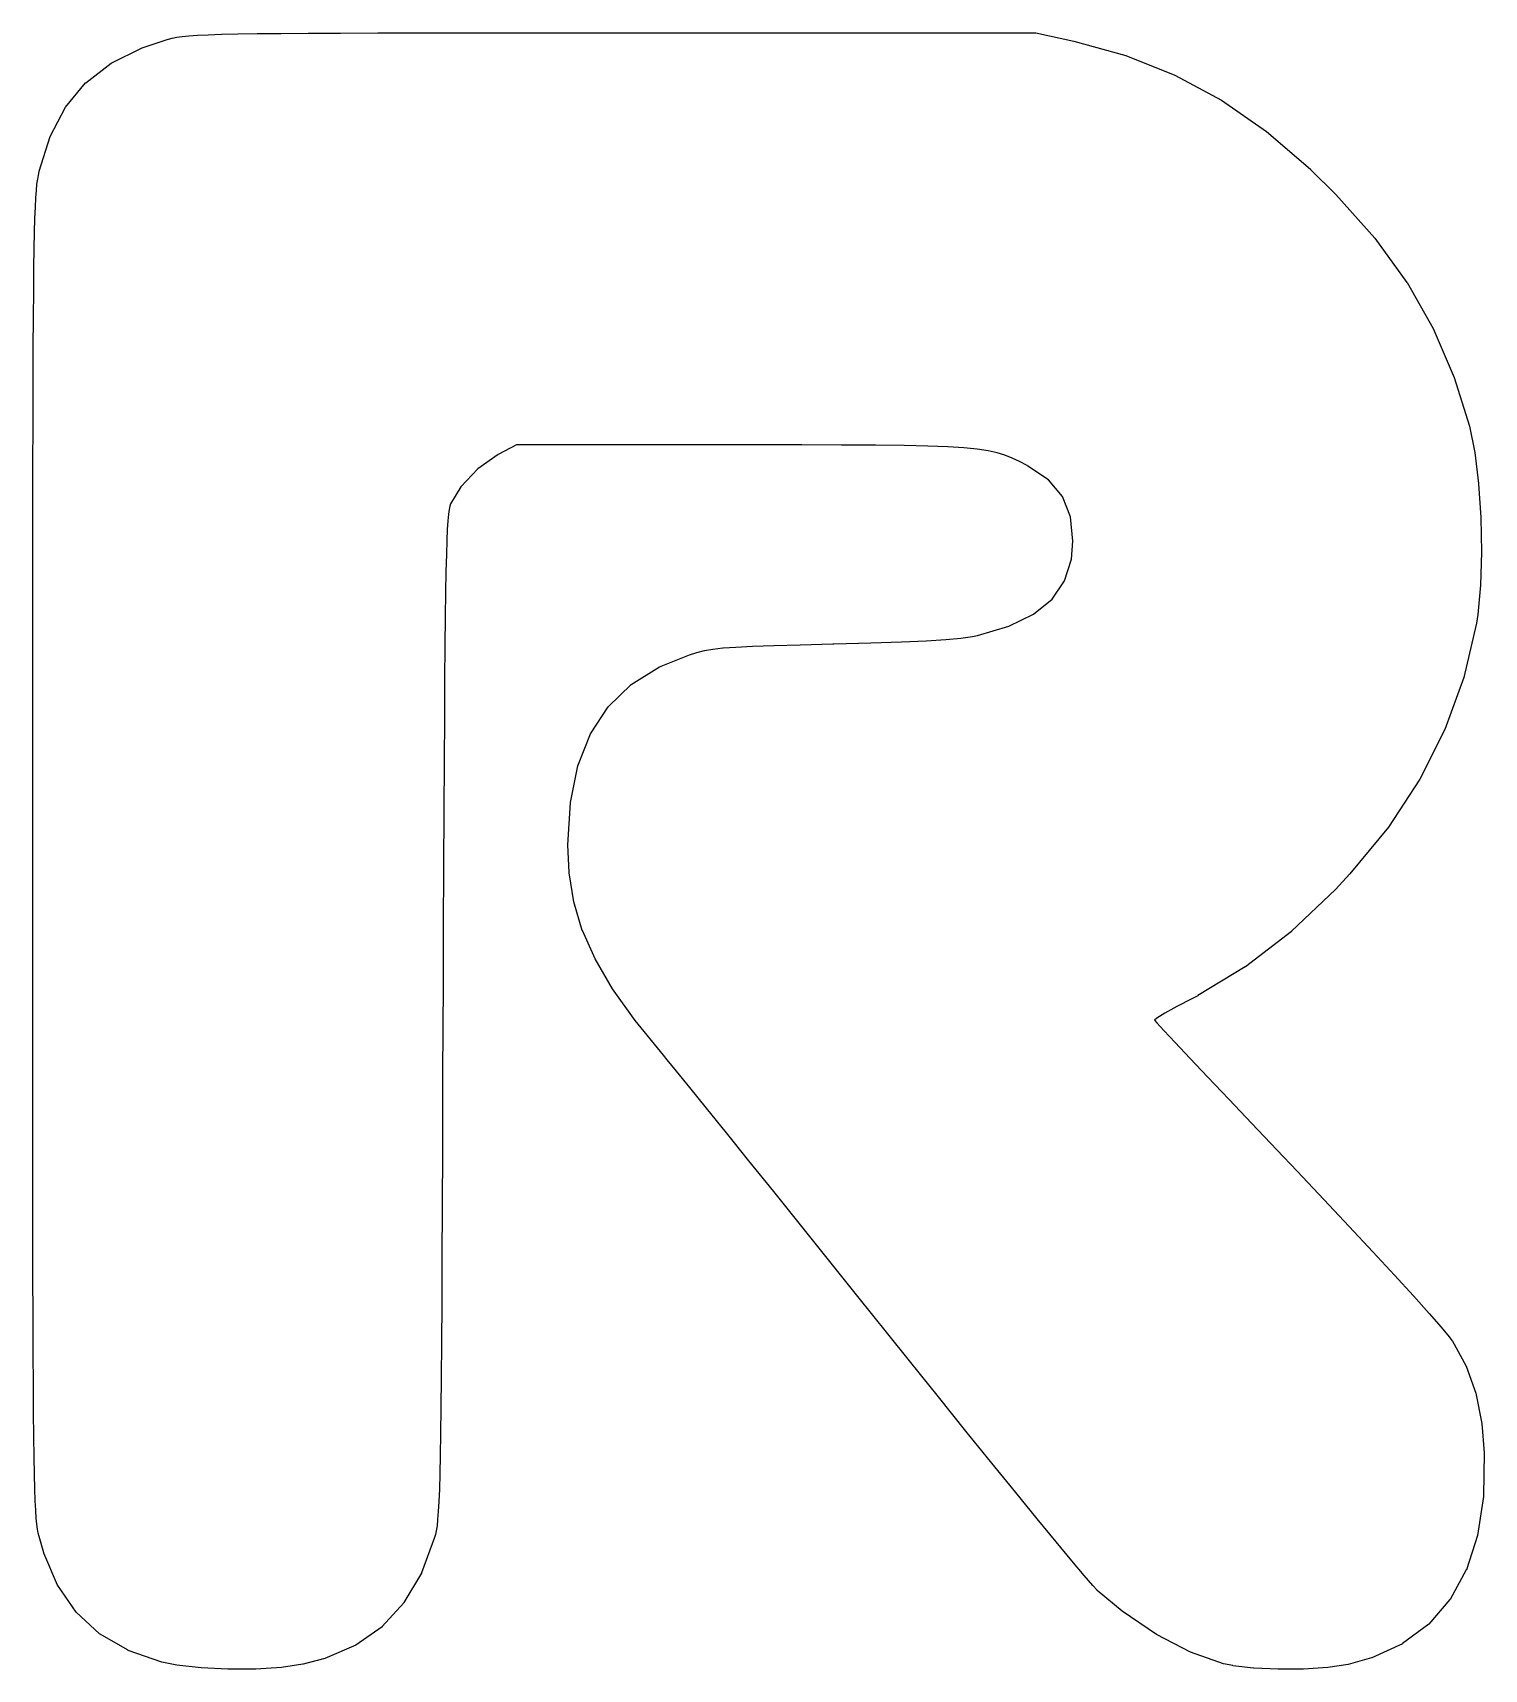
# Model space of a CAD drawing. Extents: x 57 to 265, y -121 to -64.
# Drawn here: x 112.05 to 125.68, y -110.97 to -95.61 of the extents above; entities that cross this region are included whole.
import ezdxf

# ---------------------------------------------------------------- set-up
doc = ezdxf.new("R2010")
doc.units = 0
doc.header["$MEASUREMENT"] = 0
doc.layers.add('BLACK', color=7, linetype='CONTINUOUS')

msp = doc.modelspace()

# ---------------------------------------------------------------- linework, layer by layer
at = {"layer": 'Black'}
for p, q in [((113.072, -95.7512), (113.318, -95.67)), ((113.318, -95.67), (113.319, -95.67)), ((113.319, -95.6699), (113.355, -95.6607)), ((113.319, -95.67), (113.319, -95.6699)), ((113.355, -95.6607), (113.356, -95.6607)), ((113.356, -95.6606), (113.398, -95.6523)), ((113.356, -95.6607), (113.356, -95.6606)), ((113.398, -95.6523), (113.448, -95.645)), ((113.398, -95.6523), (113.398, -95.6523)), ((113.398, -95.6523), (113.398, -95.6523)), ((113.448, -95.645), (113.449, -95.645)), ((113.449, -95.6449), (113.512, -95.6385)), ((113.449, -95.645), (113.449, -95.6449)), ((113.512, -95.6385), (113.592, -95.6328)), ((113.512, -95.6385), (113.512, -95.6385)), ((113.512, -95.6385), (113.512, -95.6385)), ((113.592, -95.6328), (113.693, -95.628)), ((113.592, -95.6328), (113.592, -95.6328)), ((113.592, -95.6328), (113.592, -95.6328)), ((113.693, -95.628), (113.817, -95.6238)), ((113.693, -95.628), (113.693, -95.628)), ((113.693, -95.628), (113.693, -95.628)), ((113.817, -95.6238), (113.97, -95.6203)), ((113.817, -95.6238), (113.817, -95.6238)), ((113.817, -95.6238), (113.817, -95.6238)), ((113.97, -95.6203), (114.154, -95.6174)), ((113.97, -95.6203), (113.97, -95.6203)), ((113.97, -95.6203), (113.97, -95.6203)), ((114.154, -95.6174), (114.374, -95.615)), ((114.154, -95.6174), (114.154, -95.6174)), ((114.154, -95.6174), (114.154, -95.6174)), ((114.374, -95.615), (114.633, -95.6131)), ((114.374, -95.615), (114.374, -95.615)), ((114.374, -95.615), (114.374, -95.615)), ((114.633, -95.6131), (114.936, -95.6117)), ((114.633, -95.6131), (114.633, -95.6131)), ((114.633, -95.6131), (114.633, -95.6131)), ((114.936, -95.6117), (115.285, -95.6106)), ((114.936, -95.6117), (114.936, -95.6117)), ((114.936, -95.6117), (114.936, -95.6117)), ((115.285, -95.6106), (115.685, -95.6099)), ((115.285, -95.6106), (115.285, -95.6106)), ((115.285, -95.6106), (115.285, -95.6106)), ((115.685, -95.6099), (116.14, -95.6094)), ((115.685, -95.6099), (115.685, -95.6099)), ((116.14, -95.6094), (116.654, -95.6092)), ((116.14, -95.6094), (116.14, -95.6094)), ((116.654, -95.6092), (117.229, -95.6091)), ((116.654, -95.6092), (116.654, -95.6092)), ((117.229, -95.6091), (117.503, -95.6091)), ((117.503, -95.6091), (121.465, -95.6091)), ((121.465, -95.6091), (121.465, -95.6092)), ((121.465, -95.6092), (121.466, -95.6092)), ((121.466, -95.6092), (121.822, -95.6877)), ((121.822, -95.6877), (121.822, -95.6878)), ((121.822, -95.6878), (121.822, -95.6878)), ((121.822, -95.6878), (122.312, -95.8227)), ((112.782, -95.8948), (113.072, -95.7515)), ((113.072, -95.7514), (113.072, -95.7512)), ((113.072, -95.7515), (113.072, -95.7514)), ((122.312, -95.8227), (122.312, -95.8229)), ((122.312, -95.8229), (122.312, -95.8229)), ((122.312, -95.8229), (122.772, -96.0065)), ((112.543, -96.0787), (112.781, -95.8953)), ((112.781, -95.8951), (112.782, -95.8948)), ((112.781, -95.8953), (112.781, -95.8951)), ((122.772, -96.0065), (122.773, -96.0067)), ((122.773, -96.0067), (122.773, -96.0067)), ((122.773, -96.0067), (123.21, -96.2431)), ((112.353, -96.3066), (112.542, -96.0794)), ((112.542, -96.0794), (112.543, -96.0791)), ((112.543, -96.0791), (112.543, -96.0787)), ((112.209, -96.5824), (112.353, -96.3075)), ((112.353, -96.3071), (112.353, -96.3066)), ((112.353, -96.3075), (112.353, -96.3071)), ((123.21, -96.2431), (123.21, -96.2433)), ((123.21, -96.2433), (123.211, -96.2434)), ((123.211, -96.2434), (123.632, -96.5367)), ((112.106, -96.9094), (112.209, -96.5832)), ((112.209, -96.5828), (112.209, -96.5824)), ((112.209, -96.5832), (112.209, -96.5828)), ((123.632, -96.5367), (123.632, -96.5369)), ((123.632, -96.5369), (123.633, -96.537)), ((123.633, -96.537), (124.046, -96.8915)), ((112.092, -96.985), (112.099, -96.9458)), ((112.099, -96.9456), (112.106, -96.9108)), ((112.099, -96.9457), (112.099, -96.9456)), ((112.099, -96.9458), (112.099, -96.9457)), ((112.106, -96.9096), (112.106, -96.9094)), ((112.106, -96.9097), (112.106, -96.9096)), ((112.106, -96.9107), (112.106, -96.9097)), ((112.106, -96.9108), (112.106, -96.9107)), ((112.106, -96.9107), (112.106, -96.9107)), ((124.046, -96.8915), (124.046, -96.8916)), ((124.046, -96.8916), (124.046, -96.8917)), ((124.046, -96.8917), (124.285, -97.127)), ((112.075, -97.1596), (112.08, -97.0891)), ((112.08, -97.089), (112.085, -97.032)), ((112.08, -97.0891), (112.08, -97.089)), ((112.08, -97.0891), (112.08, -97.0891)), ((112.085, -97.0318), (112.092, -96.9852)), ((112.085, -97.0319), (112.085, -97.0318)), ((112.085, -97.032), (112.085, -97.0319)), ((112.092, -96.9851), (112.092, -96.985)), ((112.092, -96.9852), (112.092, -96.9851)), ((112.066, -97.353), (112.07, -97.2467)), ((112.07, -97.2466), (112.075, -97.1597)), ((112.07, -97.2467), (112.07, -97.2466)), ((112.07, -97.2466), (112.07, -97.2466)), ((112.075, -97.1597), (112.075, -97.1596)), ((112.075, -97.1597), (112.075, -97.1597)), ((124.285, -97.127), (124.285, -97.1271)), ((124.285, -97.1271), (124.285, -97.1272)), ((124.285, -97.1272), (124.649, -97.5372)), ((112.062, -97.4819), (112.066, -97.3531)), ((112.066, -97.3531), (112.066, -97.353)), ((112.066, -97.3531), (112.066, -97.3531)), ((112.059, -97.6363), (112.062, -97.482)), ((112.062, -97.482), (112.062, -97.4819)), ((112.062, -97.4819), (112.062, -97.4819)), ((124.649, -97.5372), (124.65, -97.5374)), ((124.65, -97.5374), (124.65, -97.5376)), ((124.65, -97.5376), (124.952, -97.9539)), ((112.056, -97.8192), (112.059, -97.6363)), ((112.059, -97.6363), (112.059, -97.6363)), ((112.059, -97.6363), (112.059, -97.6363)), ((112.054, -98.0336), (112.056, -97.8192)), ((112.056, -97.8192), (112.056, -97.8192)), ((112.056, -97.8192), (112.056, -97.8192)), ((112.052, -98.2825), (112.054, -98.0336)), ((112.054, -98.0336), (112.054, -98.0336)), ((112.054, -98.0336), (112.054, -98.0336)), ((124.952, -97.9539), (124.952, -97.9541)), ((124.952, -97.9541), (124.953, -97.9543)), ((124.953, -97.9543), (125.199, -98.3869)), ((112.05, -98.569), (112.052, -98.2825)), ((112.052, -98.2825), (112.052, -98.2825)), ((112.052, -98.2825), (112.052, -98.2825)), ((125.199, -98.3869), (125.199, -98.3872)), ((125.199, -98.3872), (125.199, -98.3874)), ((125.199, -98.3874), (125.396, -98.8464)), ((112.049, -98.8961), (112.05, -98.569)), ((112.05, -98.569), (112.05, -98.569)), ((112.05, -98.569), (112.05, -98.569)), ((112.048, -99.2668), (112.049, -98.8961)), ((112.049, -98.8961), (112.049, -98.8961)), ((112.049, -98.8961), (112.049, -98.8961)), ((125.396, -98.8464), (125.396, -98.8467)), ((125.396, -98.8467), (125.396, -98.8469)), ((125.396, -98.8469), (125.538, -99.304)), ((112.047, -99.6841), (112.048, -99.2668)), ((112.048, -99.2668), (112.048, -99.2668)), ((112.048, -99.2668), (112.048, -99.2668)), ((125.538, -99.304), (125.538, -99.3043)), ((125.538, -99.3043), (125.538, -99.3045)), ((125.538, -99.3045), (125.588, -99.5504)), ((116.418, -99.5701), (116.226, -99.7025)), ((116.589, -99.4799), (116.418, -99.5701)), ((118.705, -99.4799), (116.589, -99.4799)), ((118.834, -99.4799), (118.705, -99.4799)), ((119.269, -99.48), (118.834, -99.4799)), ((119.642, -99.4807), (119.269, -99.48)), ((119.961, -99.4823), (119.642, -99.4807)), ((120.229, -99.4852), (119.961, -99.4823)), ((119.961, -99.4823), (119.961, -99.4823)), ((120.453, -99.4898), (120.229, -99.4852)), ((120.639, -99.4965), (120.453, -99.4898)), ((120.791, -99.5058), (120.639, -99.4965)), ((120.915, -99.518), (120.791, -99.5058)), ((121.017, -99.5334), (120.915, -99.518)), ((121.103, -99.5525), (121.017, -99.5334)), ((121.176, -99.5757), (121.103, -99.5525)), ((125.588, -99.5504), (125.588, -99.5506)), ((125.588, -99.5506), (125.588, -99.5508)), ((125.588, -99.5508), (125.624, -99.843)), ((112.046, -100.151), (112.047, -99.6841)), ((112.047, -99.6841), (112.047, -99.6841)), ((112.047, -99.6841), (112.047, -99.6841)), ((116.226, -99.7025), (116.066, -99.8735)), ((121.244, -99.6034), (121.176, -99.5757)), ((121.312, -99.636), (121.244, -99.6034)), ((121.386, -99.674), (121.312, -99.636)), ((121.392, -99.6776), (121.386, -99.674)), ((121.386, -99.674), (121.386, -99.674)), ((121.584, -99.8075), (121.392, -99.6776)), ((116.066, -99.8735), (115.97, -100.033)), ((121.716, -99.9634), (121.584, -99.8075)), ((125.624, -99.843), (125.624, -99.8431)), ((125.624, -99.8431), (125.624, -99.8432)), ((125.624, -99.8432), (125.646, -100.162)), ((121.791, -100.153), (121.716, -99.9634)), ((112.046, -100.671), (112.046, -100.151)), ((112.046, -100.151), (112.046, -100.151)), ((112.046, -100.151), (112.046, -100.151)), ((115.95, -100.13), (115.944, -100.191)), ((115.956, -100.085), (115.95, -100.13)), ((115.963, -100.054), (115.956, -100.085)), ((115.97, -100.033), (115.963, -100.054)), ((121.815, -100.382), (121.791, -100.153)), ((125.646, -100.162), (125.646, -100.162)), ((125.646, -100.162), (125.646, -100.162)), ((125.646, -100.162), (125.652, -100.486)), ((115.939, -100.272), (115.934, -100.376)), ((115.944, -100.191), (115.939, -100.272)), ((115.934, -100.376), (115.93, -100.507)), ((121.801, -100.553), (121.815, -100.382)), ((125.652, -100.486), (125.642, -100.797)), ((125.652, -100.486), (125.652, -100.486)), ((125.652, -100.486), (125.652, -100.486)), ((115.93, -100.507), (115.926, -100.668)), ((115.93, -100.507), (115.93, -100.507)), ((121.737, -100.756), (121.801, -100.553)), ((112.045, -101.246), (112.046, -100.671)), ((112.046, -100.671), (112.046, -100.671)), ((115.926, -100.668), (115.922, -100.863)), ((115.926, -100.668), (115.926, -100.668)), ((121.619, -100.926), (121.737, -100.756)), ((125.642, -100.797), (125.616, -101.073)), ((125.642, -100.797), (125.642, -100.797)), ((125.642, -100.797), (125.642, -100.797)), ((115.922, -100.863), (115.919, -101.094)), ((115.922, -100.863), (115.922, -100.863)), ((121.445, -101.067), (121.619, -100.926)), ((115.919, -101.094), (115.916, -101.365)), ((121.212, -101.18), (121.445, -101.067)), ((125.616, -101.073), (125.604, -101.152)), ((125.616, -101.073), (125.616, -101.073)), ((125.616, -101.073), (125.616, -101.073)), ((112.045, -101.88), (112.045, -101.246)), ((112.045, -101.246), (112.045, -101.246)), ((120.918, -101.268), (121.212, -101.18)), ((125.604, -101.152), (125.485, -101.663)), ((125.604, -101.152), (125.604, -101.152)), ((125.604, -101.152), (125.604, -101.152)), ((115.916, -101.365), (115.913, -101.679)), ((118.282, -101.429), (118.353, -101.411)), ((118.353, -101.411), (118.432, -101.397)), ((118.353, -101.411), (118.353, -101.411)), ((118.353, -101.411), (118.353, -101.411)), ((118.432, -101.397), (118.528, -101.386)), ((118.432, -101.397), (118.432, -101.397)), ((118.432, -101.397), (118.432, -101.397)), ((118.528, -101.386), (118.528, -101.386)), ((118.528, -101.386), (118.529, -101.386)), ((118.529, -101.386), (118.65, -101.377)), ((118.65, -101.377), (118.806, -101.369)), ((118.65, -101.377), (118.65, -101.377)), ((118.65, -101.377), (118.65, -101.377)), ((118.806, -101.369), (119.004, -101.362)), ((118.806, -101.369), (118.806, -101.369)), ((118.806, -101.369), (118.806, -101.369)), ((119.004, -101.362), (119.253, -101.355)), ((119.004, -101.362), (119.004, -101.362)), ((119.004, -101.362), (119.004, -101.362)), ((119.253, -101.355), (119.561, -101.348)), ((119.253, -101.355), (119.253, -101.355)), ((119.253, -101.355), (119.253, -101.355)), ((119.561, -101.348), (119.568, -101.347)), ((119.561, -101.348), (119.561, -101.348)), ((119.568, -101.347), (119.916, -101.339)), ((119.568, -101.347), (119.568, -101.347)), ((119.916, -101.339), (120.203, -101.329)), ((120.203, -101.329), (120.435, -101.319)), ((120.435, -101.319), (120.62, -101.307)), ((120.62, -101.307), (120.763, -101.293)), ((120.763, -101.293), (120.871, -101.277)), ((120.871, -101.277), (120.918, -101.268)), ((117.666, -101.729), (117.932, -101.563)), ((117.932, -101.563), (118.212, -101.45)), ((117.932, -101.563), (117.932, -101.563)), ((117.932, -101.563), (117.932, -101.563)), ((118.212, -101.45), (118.282, -101.429)), ((118.212, -101.45), (118.212, -101.45)), ((118.212, -101.45), (118.212, -101.45)), ((118.282, -101.429), (118.282, -101.429)), ((118.282, -101.429), (118.282, -101.429)), ((115.913, -101.679), (115.911, -102.04)), ((125.485, -101.664), (125.309, -102.15)), ((125.485, -101.663), (125.485, -101.664)), ((125.485, -101.664), (125.485, -101.664)), ((117.451, -101.938), (117.666, -101.73)), ((117.666, -101.73), (117.666, -101.729)), ((117.666, -101.73), (117.666, -101.73)), ((112.045, -102.575), (112.045, -101.88)), ((112.045, -101.88), (112.045, -101.88)), ((117.284, -102.192), (117.45, -101.939)), ((117.45, -101.939), (117.451, -101.938)), ((117.45, -101.939), (117.45, -101.939)), ((115.911, -102.04), (115.908, -102.451)), ((125.309, -102.151), (125.074, -102.617)), ((125.309, -102.15), (125.309, -102.15)), ((125.309, -102.15), (125.309, -102.151)), ((117.166, -102.491), (117.284, -102.193)), ((117.284, -102.193), (117.284, -102.192)), ((117.284, -102.192), (117.284, -102.192)), ((115.908, -102.451), (115.906, -102.916)), ((112.045, -103.336), (112.045, -102.575)), ((112.045, -102.575), (112.045, -102.575)), ((117.096, -102.838), (117.166, -102.492)), ((117.166, -102.492), (117.166, -102.491)), ((117.166, -102.492), (117.166, -102.492)), ((125.074, -102.617), (124.777, -103.068)), ((125.074, -102.617), (125.074, -102.617)), ((125.074, -102.617), (125.074, -102.617)), ((115.906, -102.916), (115.904, -103.438)), ((117.072, -103.233), (117.096, -102.839)), ((117.096, -102.839), (117.096, -102.838)), ((117.096, -102.838), (117.096, -102.838)), ((124.777, -103.068), (124.416, -103.508)), ((124.777, -103.068), (124.777, -103.068)), ((124.777, -103.068), (124.777, -103.068)), ((117.072, -103.234), (117.072, -103.233)), ((117.083, -103.495), (117.072, -103.234)), ((117.072, -103.234), (117.072, -103.234)), ((112.045, -103.853), (112.045, -103.336)), ((115.904, -103.438), (115.901, -104.019)), ((117.083, -103.496), (117.083, -103.495)), ((117.127, -103.77), (117.083, -103.496)), ((117.083, -103.496), (117.083, -103.496)), ((124.416, -103.508), (124.28, -103.654)), ((124.416, -103.508), (124.416, -103.508)), ((124.416, -103.508), (124.416, -103.508)), ((124.28, -103.654), (123.866, -104.046)), ((124.28, -103.654), (124.28, -103.654)), ((124.28, -103.654), (124.28, -103.654)), ((112.045, -104.571), (112.045, -103.853)), ((112.045, -103.853), (112.045, -103.853)), ((117.206, -104.037), (117.127, -103.77)), ((117.127, -103.77), (117.127, -103.77)), ((117.127, -103.77), (117.127, -103.77)), ((115.901, -104.019), (115.899, -104.664)), ((117.207, -104.037), (117.206, -104.037)), ((117.206, -104.037), (117.206, -104.037)), ((117.326, -104.305), (117.207, -104.037)), ((123.866, -104.047), (123.434, -104.38)), ((123.866, -104.046), (123.866, -104.046)), ((123.866, -104.046), (123.866, -104.047)), ((117.326, -104.306), (117.326, -104.305)), ((117.327, -104.306), (117.326, -104.306)), ((117.491, -104.585), (117.327, -104.306)), ((123.433, -104.38), (122.988, -104.65)), ((123.434, -104.38), (123.433, -104.38)), ((123.434, -104.38), (123.434, -104.38)), ((112.045, -105.226), (112.045, -104.571)), ((112.045, -104.571), (112.045, -104.571)), ((117.703, -104.883), (117.491, -104.585)), ((117.491, -104.585), (117.491, -104.585)), ((117.491, -104.585), (117.491, -104.585)), ((115.899, -104.664), (115.898, -104.843)), ((122.791, -104.753), (122.678, -104.816)), ((122.93, -104.681), (122.791, -104.753)), ((122.988, -104.651), (122.93, -104.681)), ((122.93, -104.681), (122.93, -104.681)), ((122.988, -104.65), (122.988, -104.65)), ((122.988, -104.65), (122.988, -104.651)), ((115.898, -104.843), (115.895, -105.503)), ((117.968, -105.21), (117.703, -104.883)), ((117.703, -104.883), (117.703, -104.883)), ((117.703, -104.883), (117.703, -104.883)), ((122.603, -104.861), (122.581, -104.88)), ((122.581, -104.88), (122.602, -104.904)), ((122.602, -104.904), (122.669, -104.976)), ((122.678, -104.816), (122.603, -104.861)), ((122.669, -104.976), (122.774, -105.089)), ((122.774, -105.089), (122.774, -105.089)), ((122.774, -105.089), (122.913, -105.237)), ((112.046, -105.821), (112.045, -105.226)), ((112.045, -105.226), (112.045, -105.226)), ((118.003, -105.252), (117.968, -105.21)), ((117.968, -105.21), (117.968, -105.21)), ((117.968, -105.21), (117.968, -105.21)), ((118.092, -105.36), (118.003, -105.252)), ((122.913, -105.237), (123.083, -105.416)), ((118.217, -105.513), (118.092, -105.36)), ((118.092, -105.36), (118.092, -105.36)), ((115.895, -105.503), (115.893, -106.099)), ((115.895, -105.503), (115.895, -105.503)), ((118.374, -105.707), (118.217, -105.513)), ((123.083, -105.416), (123.278, -105.623)), ((118.56, -105.938), (118.374, -105.707)), ((118.374, -105.707), (118.374, -105.707)), ((123.278, -105.623), (123.278, -105.623)), ((123.278, -105.623), (123.495, -105.852)), ((112.046, -106.359), (112.046, -105.821)), ((112.046, -105.821), (112.046, -105.821)), ((123.495, -105.852), (123.495, -105.852)), ((123.495, -105.852), (123.729, -106.099)), ((118.772, -106.2), (118.56, -105.938)), ((115.893, -106.099), (115.891, -106.634)), ((115.893, -106.099), (115.893, -106.099)), ((123.729, -106.099), (123.729, -106.099)), ((123.729, -106.099), (123.92, -106.299)), ((119.005, -106.489), (118.772, -106.2)), ((123.92, -106.299), (123.92, -106.299)), ((123.92, -106.299), (123.92, -106.299)), ((123.92, -106.299), (124.17, -106.563)), ((112.047, -106.844), (112.046, -106.359)), ((112.046, -106.359), (112.046, -106.359)), ((112.046, -106.359), (112.046, -106.359)), ((115.891, -106.634), (115.888, -107.112)), ((115.891, -106.634), (115.891, -106.634)), ((119.255, -106.801), (119.005, -106.489)), ((119.005, -106.489), (119.005, -106.489)), ((124.17, -106.563), (124.17, -106.563)), ((124.17, -106.563), (124.17, -106.563)), ((124.17, -106.563), (124.408, -106.817)), ((112.047, -107.278), (112.047, -106.844)), ((112.047, -106.844), (112.047, -106.844)), ((112.047, -106.844), (112.047, -106.844)), ((119.52, -107.131), (119.255, -106.801)), ((124.408, -106.817), (124.408, -106.817)), ((124.408, -106.817), (124.408, -106.817)), ((124.408, -106.817), (124.632, -107.056)), ((124.632, -107.056), (124.632, -107.056)), ((124.632, -107.056), (124.632, -107.056)), ((124.632, -107.056), (124.834, -107.275)), ((115.888, -107.112), (115.886, -107.536)), ((115.888, -107.112), (115.888, -107.112)), ((115.888, -107.112), (115.888, -107.112)), ((119.795, -107.474), (119.52, -107.131)), ((119.52, -107.131), (119.52, -107.131)), ((112.049, -107.664), (112.047, -107.278)), ((112.047, -107.278), (112.047, -107.278)), ((112.047, -107.278), (112.047, -107.278)), ((124.834, -107.275), (124.834, -107.275)), ((124.834, -107.275), (124.834, -107.275)), ((124.834, -107.275), (125.012, -107.47)), ((115.886, -107.536), (115.883, -107.909)), ((115.886, -107.536), (115.886, -107.536)), ((115.886, -107.536), (115.886, -107.536)), ((120.077, -107.826), (119.795, -107.474)), ((125.012, -107.47), (125.012, -107.47)), ((125.012, -107.47), (125.012, -107.47)), ((125.012, -107.47), (125.16, -107.634)), ((112.05, -108.005), (112.049, -107.664)), ((112.049, -107.664), (112.049, -107.664)), ((112.049, -107.664), (112.049, -107.664)), ((125.16, -107.634), (125.16, -107.634)), ((125.16, -107.634), (125.16, -107.634)), ((125.16, -107.634), (125.274, -107.764)), ((120.281, -108.08), (120.077, -107.826)), ((120.077, -107.826), (120.077, -107.826)), ((125.274, -107.764), (125.274, -107.764)), ((125.274, -107.764), (125.274, -107.764)), ((125.274, -107.764), (125.348, -107.853)), ((125.348, -107.853), (125.348, -107.853)), ((125.348, -107.853), (125.348, -107.853)), ((125.348, -107.853), (125.374, -107.887)), ((112.052, -108.305), (112.05, -108.005)), ((112.05, -108.005), (112.05, -108.005)), ((112.05, -108.005), (112.05, -108.005)), ((115.883, -107.909), (115.881, -108.236)), ((115.883, -107.909), (115.883, -107.909)), ((115.883, -107.909), (115.883, -107.909)), ((125.374, -107.887), (125.374, -107.888)), ((125.374, -107.888), (125.375, -107.888)), ((125.375, -107.888), (125.508, -108.128)), ((120.551, -108.417), (120.281, -108.08)), ((120.281, -108.08), (120.281, -108.08)), ((120.281, -108.08), (120.281, -108.08)), ((125.508, -108.128), (125.508, -108.129)), ((125.508, -108.129), (125.508, -108.129)), ((125.508, -108.129), (125.6, -108.382)), ((112.053, -108.565), (112.052, -108.305)), ((112.052, -108.305), (112.052, -108.305)), ((112.052, -108.305), (112.052, -108.305)), ((115.881, -108.236), (115.878, -108.519)), ((115.881, -108.236), (115.881, -108.236)), ((115.881, -108.236), (115.881, -108.236)), ((120.81, -108.738), (120.551, -108.417)), ((120.551, -108.417), (120.551, -108.417)), ((120.551, -108.417), (120.551, -108.417)), ((125.6, -108.382), (125.6, -108.383)), ((125.6, -108.383), (125.6, -108.383)), ((125.6, -108.383), (125.656, -108.667)), ((112.056, -108.79), (112.053, -108.565)), ((112.053, -108.565), (112.053, -108.565)), ((112.053, -108.565), (112.053, -108.565)), ((115.878, -108.519), (115.875, -108.761)), ((115.878, -108.519), (115.878, -108.519)), ((115.878, -108.519), (115.878, -108.519)), ((112.058, -108.982), (112.056, -108.79)), ((112.056, -108.79), (112.056, -108.79)), ((112.056, -108.79), (112.056, -108.79)), ((115.875, -108.761), (115.872, -108.968)), ((115.875, -108.761), (115.875, -108.761)), ((115.875, -108.761), (115.875, -108.761)), ((121.053, -109.039), (120.81, -108.738)), ((120.81, -108.738), (120.81, -108.738)), ((120.81, -108.738), (120.81, -108.738)), ((125.656, -108.667), (125.656, -108.667)), ((125.656, -108.667), (125.656, -108.667)), ((125.656, -108.667), (125.678, -108.942)), ((125.678, -108.943), (125.672, -109.351)), ((125.678, -108.942), (125.678, -108.942)), ((125.678, -108.942), (125.678, -108.943)), ((112.062, -109.144), (112.058, -108.982)), ((112.058, -108.982), (112.058, -108.982)), ((112.058, -108.982), (112.058, -108.982)), ((115.872, -108.968), (115.868, -109.14)), ((115.872, -108.968), (115.872, -108.968)), ((115.872, -108.968), (115.872, -108.968)), ((121.278, -109.315), (121.053, -109.039)), ((121.053, -109.039), (121.053, -109.039)), ((121.053, -109.039), (121.053, -109.039)), ((112.062, -109.145), (112.062, -109.144)), ((112.065, -109.28), (112.062, -109.145)), ((112.062, -109.145), (112.062, -109.145)), ((115.868, -109.14), (115.864, -109.283)), ((115.868, -109.14), (115.868, -109.14)), ((115.868, -109.14), (115.868, -109.14)), ((112.069, -109.392), (112.065, -109.28)), ((112.065, -109.28), (112.065, -109.28)), ((112.065, -109.28), (112.065, -109.28)), ((112.073, -109.482), (112.069, -109.392)), ((112.069, -109.392), (112.069, -109.392)), ((112.069, -109.392), (112.069, -109.392)), ((115.859, -109.4), (115.854, -109.494)), ((115.864, -109.284), (115.859, -109.4)), ((115.859, -109.4), (115.859, -109.4)), ((115.859, -109.4), (115.859, -109.4)), ((115.864, -109.283), (115.864, -109.283)), ((115.864, -109.283), (115.864, -109.284)), ((121.48, -109.563), (121.278, -109.315)), ((121.278, -109.315), (121.278, -109.315)), ((121.278, -109.315), (121.278, -109.315)), ((125.671, -109.352), (125.615, -109.718)), ((125.672, -109.351), (125.671, -109.351)), ((125.671, -109.351), (125.671, -109.352)), ((112.073, -109.483), (112.073, -109.482)), ((112.073, -109.482), (112.073, -109.482)), ((112.078, -109.555), (112.073, -109.483)), ((112.078, -109.556), (112.078, -109.555)), ((112.078, -109.555), (112.078, -109.555)), ((112.084, -109.614), (112.078, -109.556)), ((115.854, -109.494), (115.848, -109.569)), ((115.854, -109.494), (115.854, -109.494)), ((115.854, -109.494), (115.854, -109.494)), ((112.09, -109.66), (112.084, -109.614)), ((112.084, -109.614), (112.084, -109.614)), ((112.084, -109.614), (112.084, -109.614)), ((112.097, -109.697), (112.09, -109.66)), ((112.09, -109.66), (112.09, -109.66)), ((112.09, -109.66), (112.09, -109.66)), ((112.097, -109.698), (112.097, -109.697)), ((112.104, -109.729), (112.097, -109.698)), ((112.097, -109.698), (112.097, -109.698)), ((115.827, -109.711), (115.82, -109.738)), ((115.835, -109.674), (115.827, -109.711)), ((115.827, -109.711), (115.827, -109.711)), ((115.827, -109.711), (115.827, -109.711)), ((115.842, -109.628), (115.835, -109.674)), ((115.835, -109.674), (115.835, -109.674)), ((115.835, -109.674), (115.835, -109.674)), ((115.848, -109.569), (115.842, -109.627)), ((115.842, -109.627), (115.842, -109.628)), ((115.842, -109.628), (115.842, -109.628)), ((115.848, -109.569), (115.848, -109.569)), ((115.848, -109.569), (115.848, -109.569)), ((121.656, -109.778), (121.48, -109.563)), ((121.48, -109.563), (121.48, -109.563)), ((121.48, -109.563), (121.48, -109.563)), ((112.149, -109.883), (112.104, -109.729)), ((112.104, -109.729), (112.104, -109.729)), ((112.104, -109.729), (112.104, -109.729)), ((115.82, -109.738), (115.695, -110.071)), ((115.82, -109.738), (115.82, -109.738)), ((115.82, -109.738), (115.82, -109.738)), ((121.804, -109.957), (121.656, -109.778)), ((121.656, -109.778), (121.656, -109.778)), ((121.656, -109.778), (121.656, -109.778)), ((125.615, -109.719), (125.51, -110.041)), ((125.615, -109.718), (125.615, -109.718)), ((125.615, -109.718), (125.615, -109.719)), ((112.149, -109.884), (112.149, -109.883)), ((112.149, -109.883), (112.149, -109.883)), ((112.279, -110.186), (112.149, -109.884)), ((121.92, -110.095), (121.804, -109.957)), ((121.804, -109.957), (121.804, -109.957)), ((121.804, -109.957), (121.804, -109.957)), ((115.695, -110.072), (115.532, -110.349)), ((115.695, -110.071), (115.695, -110.071)), ((115.695, -110.071), (115.695, -110.072)), ((122, -110.189), (121.92, -110.095)), ((121.92, -110.095), (121.92, -110.095)), ((121.92, -110.095), (121.92, -110.095)), ((125.509, -110.042), (125.357, -110.32)), ((125.51, -110.042), (125.509, -110.042)), ((125.51, -110.041), (125.51, -110.042)), ((112.279, -110.187), (112.279, -110.186)), ((112.28, -110.187), (112.279, -110.187)), ((112.453, -110.438), (112.28, -110.187)), ((122.041, -110.233), (122, -110.189)), ((122, -110.189), (122, -110.189)), ((122, -110.189), (122, -110.189)), ((122.042, -110.233), (122.041, -110.233)), ((122.042, -110.234), (122.042, -110.233)), ((122.277, -110.428), (122.042, -110.234)), ((125.356, -110.32), (125.157, -110.551)), ((125.357, -110.32), (125.356, -110.32)), ((125.356, -110.32), (125.356, -110.32)), ((112.453, -110.439), (112.453, -110.438)), ((112.454, -110.439), (112.453, -110.439)), ((112.672, -110.641), (112.454, -110.439)), ((115.531, -110.35), (115.327, -110.574)), ((115.532, -110.349), (115.531, -110.349)), ((115.531, -110.349), (115.531, -110.35)), ((122.277, -110.429), (122.277, -110.428)), ((122.598, -110.647), (122.277, -110.429)), ((122.277, -110.429), (122.277, -110.429)), ((115.327, -110.575), (115.08, -110.748)), ((115.327, -110.574), (115.327, -110.574)), ((115.327, -110.574), (115.327, -110.575)), ((125.156, -110.552), (124.911, -110.734)), ((125.157, -110.552), (125.156, -110.552)), ((125.157, -110.551), (125.157, -110.552)), ((112.673, -110.641), (112.672, -110.641)), ((112.673, -110.642), (112.673, -110.641)), ((112.94, -110.797), (112.673, -110.642)), ((115.079, -110.749), (114.788, -110.874)), ((115.08, -110.749), (115.079, -110.749)), ((115.08, -110.748), (115.08, -110.749)), ((122.598, -110.648), (122.598, -110.647)), ((122.598, -110.647), (122.598, -110.647)), ((122.919, -110.814), (122.598, -110.648)), ((124.91, -110.735), (124.621, -110.868)), ((124.911, -110.735), (124.91, -110.735)), ((124.911, -110.734), (124.911, -110.735)), ((112.941, -110.798), (112.94, -110.797)), ((112.94, -110.797), (112.94, -110.797)), ((113.257, -110.909), (112.941, -110.798)), ((113.258, -110.909), (113.257, -110.909)), ((113.257, -110.909), (113.257, -110.909)), ((113.399, -110.937), (113.258, -110.909)), ((113.4, -110.938), (113.399, -110.937)), ((113.399, -110.937), (113.399, -110.937)), ((113.626, -110.963), (113.4, -110.938)), ((114.583, -110.928), (114.381, -110.958)), ((114.584, -110.928), (114.583, -110.928)), ((114.787, -110.874), (114.584, -110.928)), ((114.584, -110.928), (114.584, -110.928)), ((114.788, -110.874), (114.787, -110.874)), ((114.788, -110.874), (114.788, -110.874)), ((122.919, -110.815), (122.919, -110.814)), ((123.229, -110.924), (122.919, -110.815)), ((122.919, -110.815), (122.919, -110.815)), ((123.23, -110.924), (123.229, -110.924)), ((123.315, -110.941), (123.23, -110.924)), ((123.23, -110.924), (123.23, -110.924)), ((123.315, -110.942), (123.315, -110.941)), ((123.315, -110.941), (123.315, -110.941)), ((124.399, -110.929), (124.208, -110.957)), ((124.4, -110.929), (124.399, -110.929)), ((124.62, -110.868), (124.4, -110.929)), ((124.4, -110.929), (124.4, -110.929)), ((124.621, -110.868), (124.62, -110.868)), ((124.621, -110.868), (124.621, -110.868)), ((113.879, -110.975), (113.626, -110.963)), ((113.626, -110.963), (113.626, -110.963)), ((113.626, -110.963), (113.626, -110.963)), ((113.88, -110.975), (113.879, -110.975)), ((114.138, -110.973), (113.88, -110.975)), ((113.88, -110.975), (113.88, -110.975)), ((114.139, -110.973), (114.138, -110.973)), ((114.138, -110.973), (114.138, -110.973)), ((114.38, -110.958), (114.139, -110.973)), ((114.381, -110.958), (114.38, -110.958)), ((114.381, -110.958), (114.381, -110.958)), ((123.512, -110.965), (123.315, -110.942)), ((123.513, -110.965), (123.512, -110.965)), ((123.512, -110.965), (123.512, -110.965)), ((123.742, -110.975), (123.513, -110.965)), ((123.981, -110.973), (123.742, -110.975)), ((123.742, -110.975), (123.742, -110.975)), ((123.742, -110.975), (123.742, -110.975)), ((124.208, -110.957), (123.981, -110.973)), ((123.981, -110.973), (123.981, -110.973)), ((123.981, -110.973), (123.981, -110.973)), ((124.208, -110.957), (124.208, -110.957)), ((124.208, -110.957), (124.208, -110.957))]:
    msp.add_line(p, q, dxfattribs=at)

doc.saveas('drawing.dxf')
